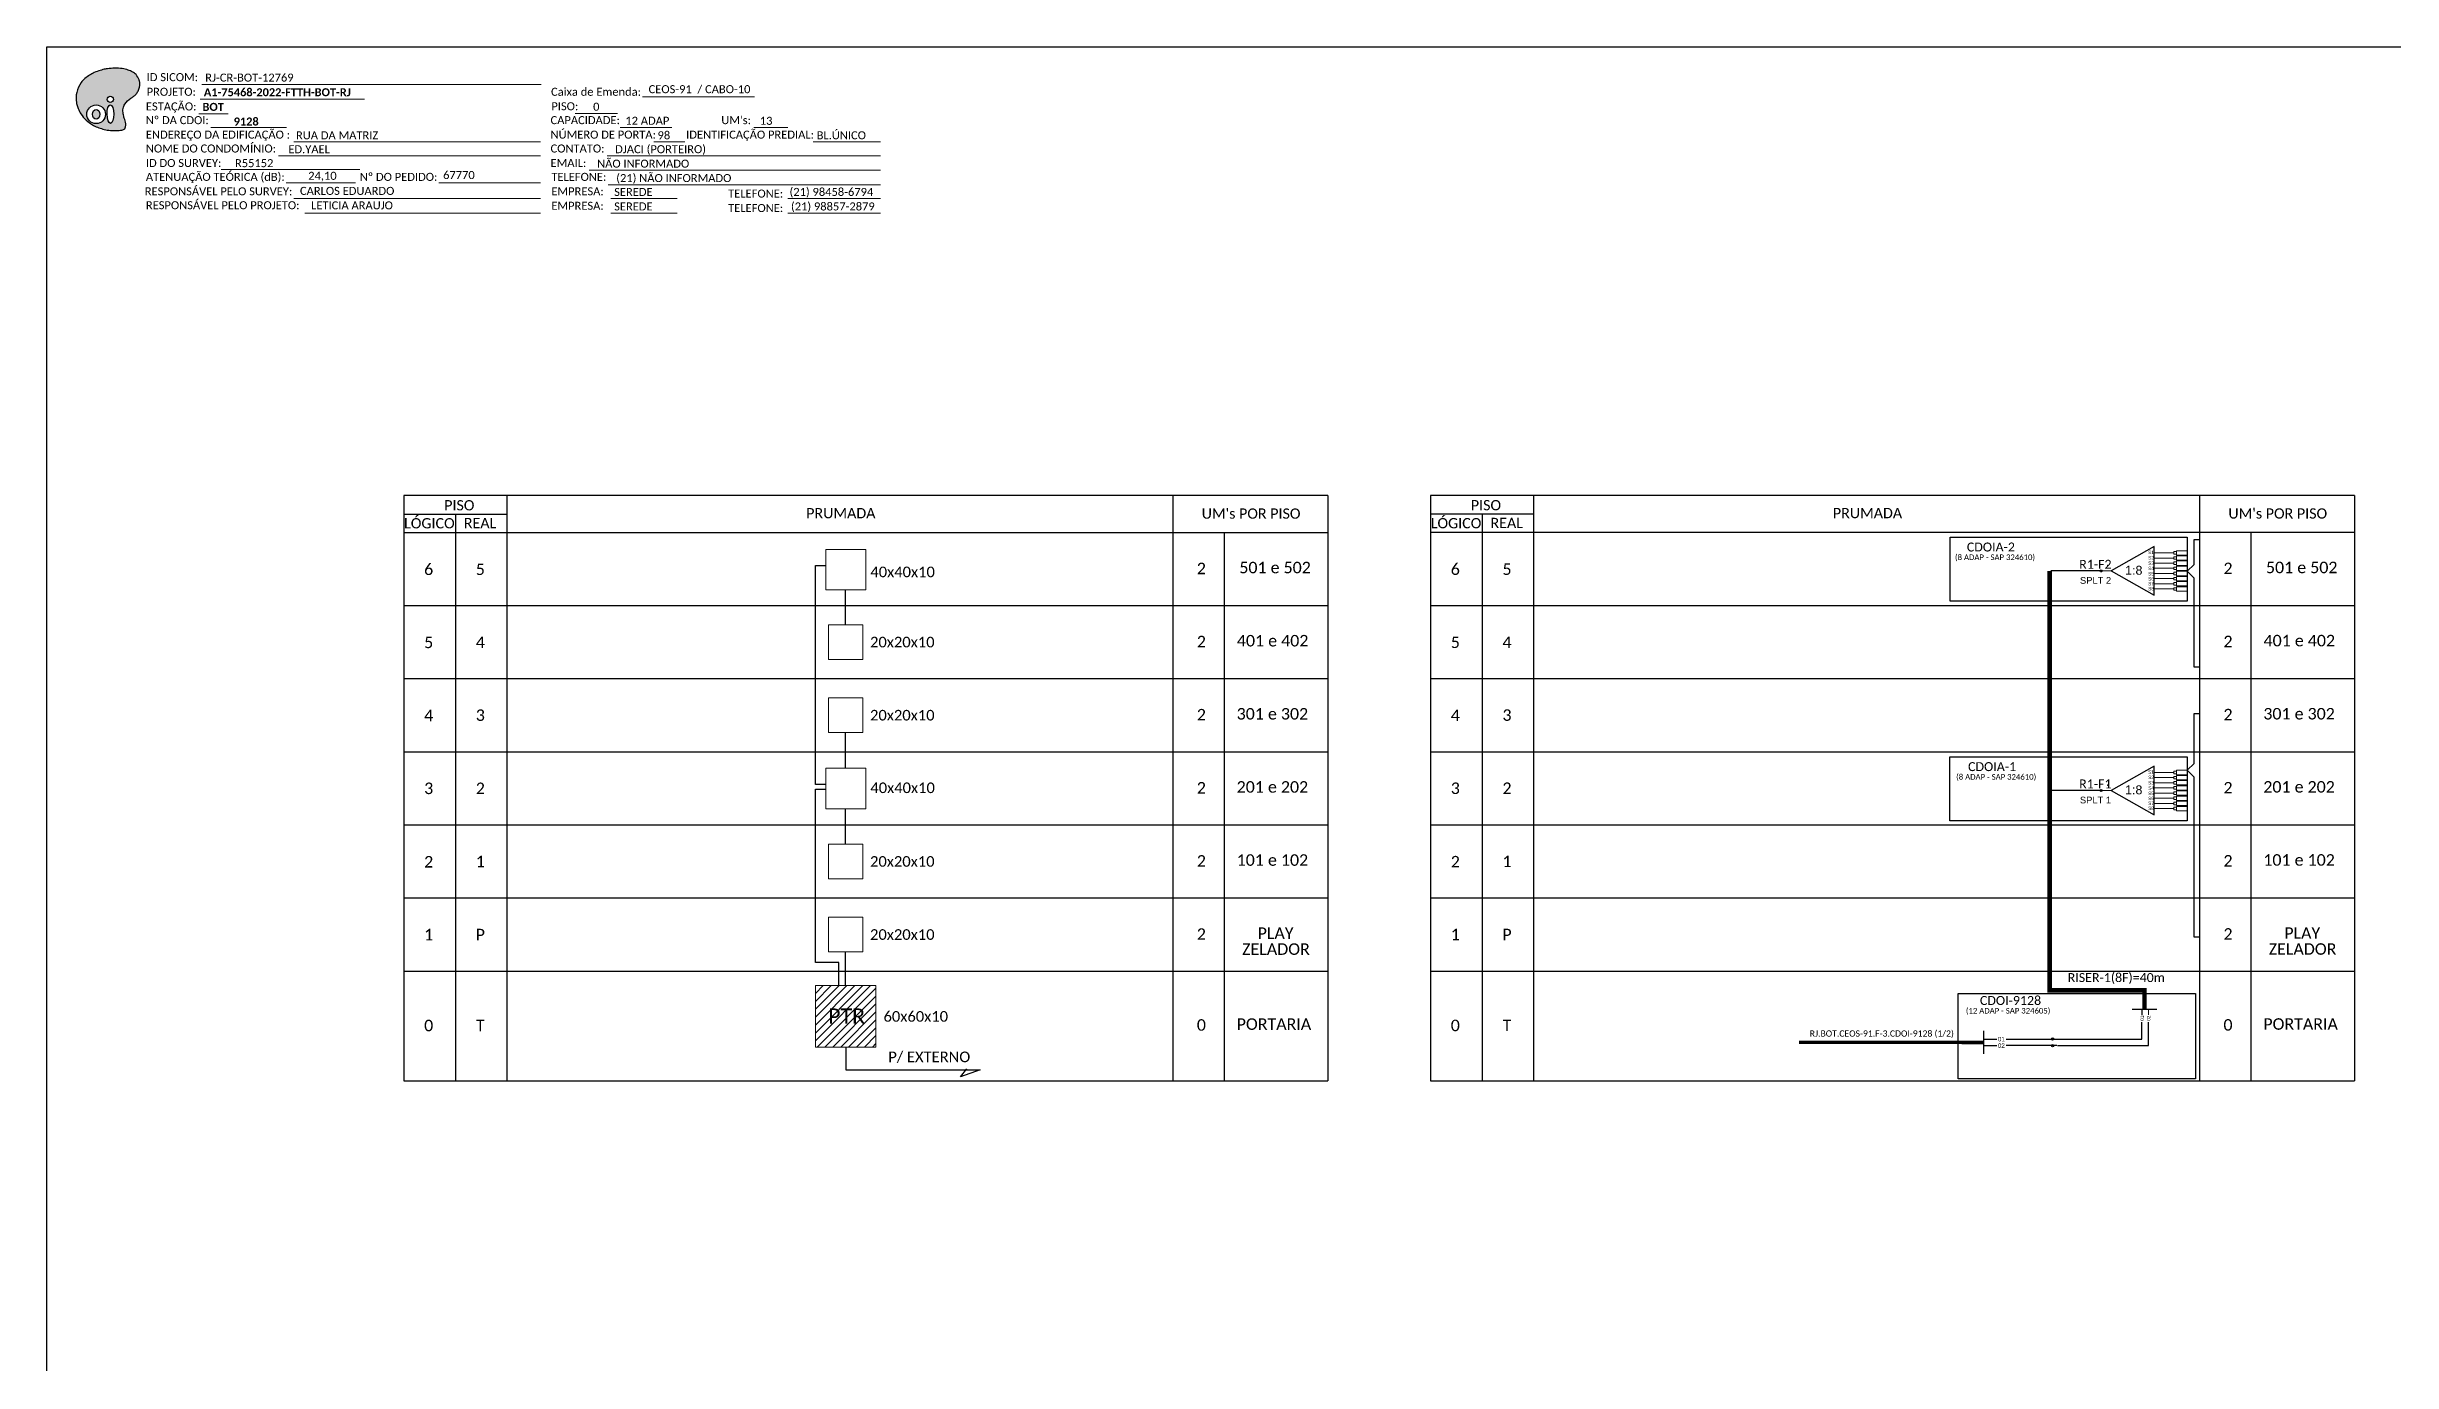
# Model space of a CAD drawing. Extents: x 0 to 841, y 0 to 594.
# Drawn here: x 0 to 525, y 300 to 594 of the extents above; entities that cross this region are included whole.
import ezdxf
from ezdxf.enums import TextEntityAlignment as Align

# ---------------------------------------------------------------- set-up
doc = ezdxf.new("R2010")
doc.units = 0
doc.styles.add('ARIAL', font='arial.ttf')
doc.styles.add('WMF-Calibri0', font='calibri.ttf')
doc.styles.add('WMF-Calibri1', font='calibrib.ttf')
doc.linetypes.add('RESERVA', pattern='A,0.5,-0.15,["RESERVA",Standard,S=0.18,R=0,X=0,Y=-0.1],-1.3', length=1.95)

# ---------------------------------------------------------------- blocks, each defined once
blk = doc.blocks.new('OI')
h = blk.add_hatch(color=40)
edge = h.paths.add_edge_path()
edge.add_spline(control_points=[(4.35, -0.67), (3.92, -0.99), (3.26, -1.5), (2.81, -2.59), (2.9, -3.5), (3.06, -4.27), (3.31, -4.85), (3.37, -5.39), (3.4, -5.88), (3.2, -6.4), (2.54, -6.61), (1.65, -6.63), (0.55, -6.67), (-0.56, -6.42), (-1.61, -6.14), (-2.77, -5.61), (-3.92, -4.77), (-4.89, -3.7), (-5.34, -2.65), (-5.6, -1.94), (-5.85, -0.96), (-5.71, 0.47), (-5.1, 2.02), (-4.14, 3.02), (-3.3, 3.61), (-2.37, 4.16), (-1.36, 4.44), (-0.56, 4.7), (0.79, 4.85), (2.24, 4.97), (3.79, 4.57), (4.67, 4.21), (5.44, 3.65), (5.76, 2.99), (6.03, 2.21), (6.01, 1.46), (5.72, 0.64), (5.31, 0.08), (4.88, -0.38), (4.51, -0.55), (4.35, -0.67)], knot_values=[0, 0, 0, 0, 1.60434, 2.417191, 3.427595, 4.282808, 4.776746, 5.304182, 5.888771, 6.258406, 6.858137, 7.79129, 8.986195, 10.124242, 11.187857, 12.242908, 13.953784, 15.414161, 16.515391, 17.349188, 17.675853, 19.552021, 21.515531, 22.568638, 23.63245, 24.621084, 25.782718, 26.745347, 27.142653, 29.870543, 31.004649, 31.921532, 32.709589, 33.801391, 34.042471, 35.192333, 35.971461, 36.628871, 37.254359, 37.836911, 37.836911, 37.836911, 37.836911], degree=3, periodic=0)
h.paths.add_polyline_path([(1.13, -0.87, -1), (-0.04, -0.87, -1)], flags=16)
edge = h.paths.add_edge_path(flags=16)
edge.add_ellipse((0.56, -3.59), major_axis=(-0.02, 1.71), ratio=0.361305, start_angle=0, end_angle=360)
h.paths.add_polyline_path([(-0.36, -3.62, -1), (-3.8, -3.62, -1)], flags=16)
edge = h.paths.add_edge_path(flags=0)
edge.add_ellipse((-2.08, -3.62), major_axis=(0, 0.885), ratio=0.758294, start_angle=0, end_angle=360)
at = {"color": 40}
for centre, radius in [((-2.08, -3.62), 1.72), ((0.54, -0.87), 0.587)]:
    blk.add_circle(centre, radius, dxfattribs=at)
blk.add_ellipse((-2.08, -3.62), major_axis=(0, 0.885), ratio=0.758294, start_param=-3.141592653589792, end_param=3.141592653589792, dxfattribs=at)
blk.add_ellipse((0.56, -3.59), major_axis=(-0.02, 1.71), ratio=0.361305, dxfattribs=at)
at = {"color": 40, "start_tangent": (-0.800898, -0.598801), "end_tangent": (-0.800898, -0.598801)}
blk.add_spline([(4.35, -0.67), (3.2, -1.78), (2.9, -2.54), (2.92, -3.55), (3.12, -4.38), (3.28, -4.85), (3.37, -5.37), (3.35, -5.95), (3.2, -6.29), (2.66, -6.55), (1.73, -6.63), (0.54, -6.62), (-0.58, -6.41), (-1.6, -6.11), (-2.56, -5.67), (-3.95, -4.67), (-4.89, -3.56), (-5.37, -2.56), (-5.64, -1.78), (-5.72, -1.46), (-5.63, 0.42), (-4.84, 2.22), (-4.13, 2.99), (-3.27, 3.62), (-2.4, 4.09), (-1.3, 4.47), (-0.37, 4.72), (0.02, 4.77), (2.75, 4.8), (3.85, 4.53), (4.69, 4.16), (5.31, 3.68), (5.85, 2.73), (5.93, 2.5), (5.94, 1.35), (5.67, 0.62), (5.29, 0.08), (4.84, -0.36), (4.35, -0.67)], degree=3, dxfattribs=at)
blk = doc.blocks.new('SPLT_1-8_SC-APC')
at = {"color": 1}
blk.add_lwpolyline([(-7.37, -2.1), (-17.04, -7.55), (-7.37, -13), (-7.37, -2.1)], dxfattribs=at)
at = {"color": 3, "lineweight": 0}
for points in [[(-2.99, -3.51), (-7.37, -3.51)], [(-7.37, -4.66), (-2.99, -4.66)], [(-2.41, -3.02), (-2.41, -4)], [(-2.41, -3.02), (0, -3.02)], [(-2.41, -4), (0, -4)], [(-2.41, -4.17), (-2.41, -5.16)], [(-2.41, -4.17), (0, -4.17)], [(-2.41, -5.16), (0, -5.16)], [(-7.37, -5.82), (-2.99, -5.82)], [(-7.37, -6.97), (-2.99, -6.97)], [(-7.37, -8.12), (-2.99, -8.12)], [(-7.37, -9.28), (-2.99, -9.28)], [(-7.37, -10.43), (-2.99, -10.43)], [(-2.41, -5.32), (-2.41, -6.31)], [(-2.41, -5.32), (0, -5.32)], [(-2.41, -6.31), (0, -6.31)], [(-2.41, -6.48), (-2.41, -7.46)], [(-2.41, -6.48), (0, -6.48)], [(-2.41, -7.46), (0, -7.46)], [(-2.41, -7.63), (-2.41, -8.62)], [(-2.41, -7.63), (0, -7.63)], [(-2.41, -8.62), (0, -8.62)], [(-2.41, -8.78), (-2.41, -9.77)], [(-2.41, -8.78), (0, -8.78)], [(-2.41, -9.77), (0, -9.77)], [(-2.41, -9.94), (-2.41, -10.92)], [(-2.41, -9.94), (0, -9.94)], [(-7.37, -11.58), (-2.99, -11.58)], [(-2.41, -10.92), (0, -10.92)], [(-2.41, -11.09), (-2.41, -12.08)], [(-2.41, -11.09), (0, -11.09)], [(-2.41, -12.08), (0, -12.08)]]:
    blk.add_lwpolyline(points, dxfattribs=at)
for points in [[(-2.99, -3.22), (-2.41, -3.22), (-2.41, -3.8), (-2.99, -3.8)], [(-2.99, -4.38), (-2.41, -4.38), (-2.41, -4.95), (-2.99, -4.95)], [(-2.99, -5.53), (-2.41, -5.53), (-2.41, -6.1), (-2.99, -6.1)], [(-2.99, -6.68), (-2.41, -6.68), (-2.41, -7.26), (-2.99, -7.26)], [(-2.99, -7.84), (-2.41, -7.84), (-2.41, -8.41), (-2.99, -8.41)], [(-2.99, -8.99), (-2.41, -8.99), (-2.41, -9.56), (-2.99, -9.56)], [(-2.99, -10.14), (-2.41, -10.14), (-2.41, -10.72), (-2.99, -10.72)], [(-2.99, -11.3), (-2.41, -11.3), (-2.41, -11.87), (-2.99, -11.87)]]:
    blk.add_lwpolyline(points, close=True, dxfattribs=at)
at = {"color": 1, "lineweight": 0}
blk.add_lwpolyline([(-17.04, -7.55), (-19.26, -7.55)], dxfattribs=at)
at = {"color": 1, "style": 'ARIAL'}
for s, height, p in [('S1', 0.75, (-8.74, -3.78)), ('S2', 0.75, (-8.74, -4.97)), ('1:8', 2, (-13.91, -8.4)), ('S3', 0.75, (-8.74, -6.18)), ('S4', 0.75, (-8.74, -7.36)), ('S5', 0.75, (-8.74, -8.57)), ('S6', 0.75, (-8.74, -9.69)), ('S7', 0.75, (-8.74, -10.78)), ('S8', 0.75, (-8.74, -11.9))]:
    blk.add_text(s, height=height, dxfattribs=at).set_placement(p)
blk = doc.blocks.new('SPLITTER FUTURO')
blk.add_point((0, 0))
at = {"style": 'ARIAL', "text_generation_flag": 6, "flags": 4}
for tag, p, height in [('SPLT', (-6.22, -4.1), 1.5), ('INSTAL.', (-6.25, -6.09), 1.25)]:
    blk.add_attdef(tag, p, '', height=height, rotation=180, dxfattribs=at)

msp = doc.modelspace()

# ---------------------------------------------------------------- hatches: boundary and pattern name
h = msp.add_hatch(color=3)
h.dxf.hatch_style = 1
edge = h.paths.add_edge_path()
edge.add_arc((460.18, 476.68), 0.242, 0, 360)
h = msp.add_hatch(color=3)
h.dxf.hatch_style = 1
edge = h.paths.add_edge_path()
edge.add_arc((460.17, 427.51), 0.242, 0, 360)
h = msp.add_hatch()
h.set_pattern_fill('ANSI31', color=1, scale=10, style=0)
h.set_pattern_definition([(45, (-439.48, -13.8962), (-0.8838835, 0.8838835), [])])
h.paths.add_polyline_path([(185.71, 383.83), (172.14, 383.83), (172.14, 370.07), (185.71, 370.07)])
h.paths.add_polyline_path([(174.6, 374.42), (184.02, 374.42), (184.02, 379.57), (174.6, 379.57)], flags=24)
h = msp.add_hatch()
h.set_pattern_fill('ANSI31', color=1, scale=10, style=0)
h.set_pattern_definition([(45, (-457.8024, -17.5247), (-0.8838835, 0.8838835), [])])
h.paths.add_polyline_path([(156.27, 370.79), (165.7, 370.79), (165.7, 375.94), (156.27, 375.94)], flags=9)
h = msp.add_hatch(color=3)
h.dxf.hatch_style = 1
edge = h.paths.add_edge_path()
edge.add_arc((449.27, 371.85), 0.256, 0, 360)
h = msp.add_hatch(color=3)
h.dxf.hatch_style = 1
edge = h.paths.add_edge_path()
edge.add_arc((449.27, 370.39), 0.256, 0, 360)

# ---------------------------------------------------------------- linework, layer by layer
at = {"color": 5}
for p, q in [((460.18, 476.68), (448.9, 476.68)), ((460.17, 427.51), (448.15, 427.51))]:
    msp.add_line(p, q, dxfattribs=at)
at = {"color": 3}
for p, q in [((178.9, 464.63), (178.9, 472.42)), ((178.9, 432.5), (178.9, 440.39)), ((178.9, 415.52), (178.9, 423.41)), ((178.9, 383.83), (178.9, 391.38))]:
    msp.add_line(p, q, dxfattribs=at)
at = {"color": 7}
for p, q in [((252.23, 403.45), (252.23, 387.07)), ((482.21, 403.47), (482.21, 387.09))]:
    msp.add_line(p, q, dxfattribs=at)
at = {"color": 1}
msp.add_line((433.82, 373.69), (433.82, 368.56), dxfattribs=at)
msp.add_lwpolyline([(0, 594), (841, 594), (841, 0), (0, 0)], close=True)
at = {"color": 7, "lineweight": 0}
for points in [[(34.74, 585.59), (110.71, 585.59)], [(34.06, 579.03), (40.61, 579.03)], [(34.35, 582.31), (71.14, 582.31)], [(118.34, 579.07), (127.83, 579.07)], [(133.39, 582.8), (158.52, 582.8)], [(36.72, 575.96), (53.69, 575.96)], [(55.29, 572.72), (110.55, 572.72)], [(128.39, 575.96), (140.01, 575.96)], [(135.98, 572.72), (142.92, 572.72)], [(158.33, 575.96), (166, 575.96)], [(171.67, 572.72), (186.71, 572.72)], [(51.88, 569.61), (110.55, 569.61)], [(125.51, 569.61), (186.74, 569.61)], [(39.04, 566.55), (70.09, 566.55)], [(53.58, 563.58), (69.09, 563.58)], [(87.81, 563.58), (110.57, 563.58)], [(121.47, 566.38), (186.74, 566.38)], [(125.75, 563.14), (186.74, 563.14)], [(55.29, 560.03), (110.55, 560.03)], [(126.36, 560.03), (141.16, 560.03)], [(165.97, 560.03), (186.74, 560.03)], [(57.78, 556.79), (110.55, 556.79)], [(126.36, 556.79), (141.16, 556.79)], [(165.97, 556.79), (186.74, 556.79)]]:
    msp.add_lwpolyline(points, dxfattribs=at)
at = {"color": 0}
for points in [[(286.95, 493.53), (79.98, 493.53)], [(79.98, 489.42), (103.12, 489.42)], [(516.93, 493.55), (309.95, 493.55)], [(309.95, 489.44), (333.1, 489.44)]]:
    msp.add_lwpolyline(points, dxfattribs=at)
for points in [[(79.98, 493.53), (79.98, 362.52)], [(91.55, 489.42), (91.55, 362.52)], [(103.12, 362.52), (103.12, 493.53)], [(286.95, 493.53), (286.95, 362.52)], [(309.95, 493.55), (309.95, 362.54)], [(321.53, 489.44), (321.53, 362.54)], [(333.1, 362.54), (333.1, 493.55)], [(516.93, 493.55), (516.93, 362.54)], [(79.98, 485.31), (286.95, 485.31)], [(263.8, 362.52), (263.8, 485.31)], [(309.95, 485.33), (516.93, 485.33)], [(493.78, 362.54), (493.78, 485.33)], [(79.98, 468.93), (286.95, 468.93)], [(309.95, 468.95), (516.93, 468.95)], [(79.98, 452.56), (286.95, 452.56)], [(309.95, 452.58), (516.93, 452.58)], [(79.98, 436.19), (286.95, 436.19)], [(309.95, 436.21), (516.93, 436.21)], [(79.98, 419.82), (286.95, 419.82)], [(309.95, 419.84), (516.93, 419.84)], [(79.98, 403.45), (286.95, 403.45)], [(309.95, 403.47), (516.93, 403.47)], [(79.98, 387.07), (286.95, 387.07)], [(309.95, 387.09), (516.93, 387.09)], [(79.98, 362.52), (286.95, 362.52)], [(309.95, 362.54), (516.93, 362.54)]]:
    msp.add_lwpolyline(points)
at = {"color": 7}
for points in [[(252.23, 493.53), (252.23, 362.52)], [(482.21, 493.55), (482.21, 362.54)]]:
    msp.add_lwpolyline(points, dxfattribs=at)
at = {"color": 1}
for points in [[(426.31, 484.23), (479.44, 484.23), (479.44, 469.91), (426.31, 469.91)], [(426.3, 435.06), (479.43, 435.06), (479.43, 420.74), (426.3, 420.74)], [(428.15, 382.1), (481.28, 382.1), (481.28, 362.99), (428.15, 362.99)]]:
    msp.add_lwpolyline(points, close=True, dxfattribs=at)
at = {"color": 3}
for points in [[(482.21, 455.14), (481.01, 455.14), (481.01, 475.09), (479.44, 476.6), (481.01, 478.11), (481.01, 483.75), (482.21, 483.75)], [(174.5, 428.88), (172.14, 428.88), (172.14, 477.88), (174.5, 477.88)], [(482.21, 394.7), (481, 394.7), (481, 430.53), (479.43, 432.04), (481, 433.55), (481, 444.73), (482.21, 444.73)], [(177.39, 383.83), (177.39, 388.97), (172.15, 388.97), (172.15, 427.84), (174.5, 427.84)], [(433.82, 371.85), (436.81, 371.85)], [(438.88, 371.85), (450.12, 371.85)]]:
    msp.add_lwpolyline(points, dxfattribs=at)
at = {"lineweight": 0}
for points in [[(183.47, 481.51), (174.5, 481.51), (174.5, 472.42), (183.47, 472.42)], [(182.74, 464.63), (175.08, 464.63), (175.08, 456.86), (182.74, 456.86)], [(182.74, 448.26), (175.08, 448.26), (175.08, 440.49), (182.74, 440.49)], [(183.47, 432.5), (174.5, 432.5), (174.5, 423.41), (183.47, 423.41)], [(182.74, 415.52), (175.08, 415.52), (175.08, 407.75), (182.74, 407.75)], [(182.74, 399.14), (175.08, 399.14), (175.08, 391.38), (182.74, 391.38)]]:
    msp.add_lwpolyline(points, close=True, dxfattribs=at)
at = {"color": 5, "const_width": 1}
msp.add_lwpolyline([(448.63, 476.68), (448.63, 382.77), (469.89, 382.77), (469.89, 378.57)], dxfattribs=at)
at = {"color": 1, "lineweight": 0}
msp.add_lwpolyline([(172.14, 383.83), (185.71, 383.83), (185.71, 370.07), (172.14, 370.07)], close=True, dxfattribs=at)
at = {"color": 5}
for points in [[(467.09, 378.57), (472.67, 378.57)], [(450.12, 371.85), (469.3, 371.85), (469.3, 375.61)], [(450.38, 370.39), (470.75, 370.39), (470.75, 375.61)]]:
    msp.add_lwpolyline(points, dxfattribs=at)
at = {"color": 5, "linetype": 'RESERVA', "ltscale": 4}
msp.add_lwpolyline([(469.3, 378.57), (469.3, 377.25)], dxfattribs=at)
at = {"color": 5, "lineweight": 0}
msp.add_lwpolyline([(470.75, 378.57), (470.75, 377.28)], dxfattribs=at)
at = {"color": 1}
for points in [[(178.93, 370.07), (178.93, 364.96), (209.06, 364.96)], [(204.65, 363.37), (206.06, 365.2)], [(209.06, 364.96), (204.65, 363.37)]]:
    msp.add_lwpolyline(points, dxfattribs=at)
msp.add_lwpolyline([(392.48, 371.13, 0.8, 0.8, 0), (433.82, 371.12, 0.8, 0.8, 0)], format="xyseb", dxfattribs=at)
at = {"color": 2}
for points in [[(433.82, 370.39), (436.81, 370.39)], [(450.27, 370.39), (438.88, 370.39)]]:
    msp.add_lwpolyline(points, dxfattribs=at)
at = {"color": 3}
for centre, radius in [((460.18, 476.68), 0.242), ((460.17, 427.51), 0.242), ((449.27, 371.85), 0.256), ((449.27, 370.39), 0.256)]:
    msp.add_circle(centre, radius, dxfattribs=at)

# ---------------------------------------------------------------- block references
at = {"color": 7, "xscale": 1.213923925138498, "yscale": 1.213923925184645, "zscale": 1.213923925163967, "rotation": 0.1532896023337312}
msp.add_blockref('OI', (13.54, 583.32), dxfattribs=at)
at = {"color": 3}
for p in [(479.44, 484.23), (479.43, 435.06)]:
    msp.add_blockref('SPLT_1-8_SC-APC', p, dxfattribs=at)
ref = msp.add_blockref('SPLITTER FUTURO', (461.65, 477.9))
ref.add_attrib('SPLT', 'SPLT 2', (455.42, 473.8), dxfattribs={"height": 1.5, "rotation": 180, "style": 'ARIAL', "text_generation_flag": 6})
ref = msp.add_blockref('SPLITTER FUTURO', (461.63, 428.72))
ref.add_attrib('SPLT', 'SPLT 1', (455.41, 424.63), dxfattribs={"height": 1.5, "rotation": 180, "style": 'ARIAL', "text_generation_flag": 6})

# ---------------------------------------------------------------- texts
at = {"color": 7, "lineweight": 0, "style": 'WMF-Calibri0'}
for s, height, p in [('PROJETO: ', 1.793, (22.34, 583.06)), ('ID SICOM:', 1.793, (22.34, 586.34)), ('Caixa de Emenda:', 1.7927, (112.93, 583.06)), ('ESTAÇÃO:', 1.793, (22.17, 579.78)), ('Nº DA CDOI:', 1.7927, (22.17, 576.71)), ('CAPACIDADE:', 1.7927, (112.82, 576.71)), ('PISO:', 1.793, (113, 579.82)), ("UM's:", 1.793, (151.07, 576.71)), ('ENDEREÇO DA EDIFICAÇÃO :', 1.7927, (22.17, 573.47)), ('NOME DO CONDOMÍNIO:', 1.7927, (22.17, 570.36)), ('NÚMERO DE PORTA:', 1.7927, (112.82, 573.47)), ('IDENTIFICAÇÃO PREDIAL:', 1.7927, (143.19, 573.47)), ('ID DO SURVEY:', 1.7927, (22.17, 567.12)), ('CONTATO:', 1.793, (112.82, 570.36)), ('EMAIL:', 1.793, (112.82, 567.12)), ('RESPONSÁVEL PELO SURVEY:', 1.7927, (21.93, 560.77)), ('ATENUAÇÃO TEÓRICA (dB):', 1.7927, (22.17, 564.01)), ('Nº DO PEDIDO:', 1.7927, (70.1, 564.01)), ('TELEFONE:', 1.793, (113, 564.01)), ('EMPRESA:', 1.793, (113, 560.77)), ('RESPONSÁVEL PELO PROJETO:', 1.7927, (22.17, 557.66)), ('EMPRESA:', 1.793, (113, 557.54)), ('TELEFONE:', 1.793, (152.61, 560.27)), ('TELEFONE:', 1.793, (152.61, 557.03))]:
    msp.add_text(s, height=height, dxfattribs=at).set_placement(p)
at = {"color": 7}
for s, height, style, p in [('A1-75468-2022-FTTH-BOT-RJ', 1.7927, 'WMF-Calibri1', (35.15, 582.96)), ('CEOS-91  / CABO-10', 1.7927, 'WMF-Calibri0', (134.78, 583.64)), ('BOT', 1.793, 'WMF-Calibri1', (34.85, 579.68)), ('0', 1.79, 'WMF-Calibri0', (122.36, 579.72)), ('12 ADAP', 1.793, 'WMF-Calibri0', (129.57, 576.58)), ('13', 1.793, 'WMF-Calibri0', (159.69, 576.56)), ('RUA DA MATRIZ', 1.7927, 'WMF-Calibri0', (55.8, 573.31)), ('98', 1.793, 'WMF-Calibri0', (136.79, 573.32)), ('BL.ÚNICO', 1.793, 'WMF-Calibri0', (172.43, 573.32)), ('R55152', 1.793, 'WMF-Calibri0', (42.13, 567.08)), ('ED.YAEL', 1.793, 'WMF-Calibri0', (54.08, 570.19)), ('NÃO INFORMADO', 1.7927, 'WMF-Calibri0', (123.25, 566.97)), ('DJACI (PORTEIRO)', 1.7927, 'WMF-Calibri0', (127.29, 570.21)), ('CARLOS EDUARDO', 1.7927, 'WMF-Calibri0', (56.69, 560.87)), ('24,10 ', 1.793, 'WMF-Calibri0', (58.54, 564.25)), ('67770', 1.793, 'WMF-Calibri0', (88.75, 564.42)), ('SEREDE', 1.793, 'WMF-Calibri0', (127.07, 560.63)), ('(21) NÃO INFORMADO', 1.7927, 'WMF-Calibri0', (127.53, 563.74)), ('(21) 98458-6794', 1.7927, 'WMF-Calibri0', (166.35, 560.64)), ('LETICIA ARAUJO', 1.7927, 'WMF-Calibri0', (59.18, 557.63)), ('SEREDE', 1.793, 'WMF-Calibri0', (127.07, 557.39)), ('(21) 98857-2879', 1.7927, 'WMF-Calibri0', (166.67, 557.39)), ('40x40x10', 2.373, 'WMF-Calibri0', (184.46, 475.27)), ('20x20x10', 2.373, 'WMF-Calibri0', (184.39, 459.56)), ('20x20x10', 2.373, 'WMF-Calibri0', (184.39, 443.19)), ('40x40x10', 2.373, 'WMF-Calibri0', (184.46, 426.94)), ('20x20x10', 2.373, 'WMF-Calibri0', (184.39, 410.45)), ('20x20x10', 2.373, 'WMF-Calibri0', (184.39, 394.08)), ('PTR', 3.433, 'WMF-Calibri0', (175, 375.29)), ('60x60x10', 2.373, 'WMF-Calibri0', (187.41, 375.75)), ('P/ EXTERNO', 2.373, 'WMF-Calibri0', (188.48, 366.69))]:
    msp.add_text(s, height=height, dxfattribs=dict(at, style=style)).set_placement(p)
at = {"color": 7, "style": 'WMF-Calibri1'}
msp.add_text('9128', height=1.793, dxfattribs=at).set_placement((44.64, 576.4), align=Align.CENTER)
at = {"color": 0, "style": 'WMF-Calibri0'}
for s, p in [('  LÓGICO', (78.39, 486.2)), ('     PISO', (84.94, 490.23)), ('PRUMADA', (170.08, 488.46)), ("UM's POR PISO", (258.68, 488.37)), ('  LÓGICO', (308.37, 486.22)), ('     PISO', (314.91, 490.25)), ('    REAL', (320.13, 486.27)), ('PRUMADA', (400.06, 488.48)), ("UM's POR PISO", (488.66, 488.39)), ('    REAL', (90.15, 486.25))]:
    msp.add_text(s, height=2.3, dxfattribs=at).set_placement(p)
at = {"color": 7, "linetype": 'Continuous', "style": 'WMF-Calibri0'}
for s, p in [('501 e 502', (267.11, 476.15)), ('501 e 502', (497.08, 476.17)), ('401 e 402', (266.56, 459.77)), ('401 e 402', (496.54, 459.79)), ('301 e 302', (266.51, 443.4)), ('301 e 302', (496.49, 443.42)), ('201 e 202', (266.51, 427.03)), ('201 e 202', (496.49, 427.05)), ('101 e 102', (266.51, 410.66)), ('101 e 102', (496.49, 410.68)), ('PLAY', (271.21, 394.29)), ('PLAY', (501.19, 394.31)), ('ZELADOR', (267.74, 390.72)), ('ZELADOR', (497.71, 390.74)), ('PORTARIA', (266.51, 373.93)), ('PORTARIA', (496.49, 373.95))]:
    msp.add_text(s, height=2.575, dxfattribs=at).set_placement(p)
at = {"color": 1, "style": 'WMF-Calibri0'}
for s, p in [('(8 ADAP - SAP 324610)', (436.39, 479.11)), ('(8 ADAP - SAP 324610)', (436.65, 429.94)), ('(12 ADAP - SAP 324605)', (439.32, 377.58))]:
    msp.add_text(s, height=1.25, dxfattribs=at).set_placement(p, align=Align.CENTER)
for s, height, p in [('CDOIA-2', 2, (430.08, 481.03)), ('CDOIA-1', 2, (430.35, 431.86)), ('CDOI-9128', 2, (433.01, 379.5)), ('RJ.BOT.CEOS-91.F-3.CDOI-9128 (1/2)', 1.3876, (394.89, 372.41))]:
    msp.add_text(s, height=height, dxfattribs=at).set_placement(p)
at = {"color": 5, "style": 'WMF-Calibri0'}
for s, p in [('R1-F2', (455.25, 477.16)), ('R1-F1', (455.24, 427.99)), ('RISER-1(8F)=40m', (452.67, 384.63))]:
    msp.add_text(s, height=2, dxfattribs=at).set_placement(p)
at = {"style": 'ARIAL'}
for s, p in [('01', (469.35, 376.54)), ('02', (470.8, 376.54))]:
    msp.add_text(s, height=0.75, rotation=90, dxfattribs=at).set_placement(p, align=Align.MIDDLE_CENTER)
for s, p in [('01', (437.81, 371.85)), ('02', (437.81, 370.39))]:
    msp.add_text(s, height=1, dxfattribs=at).set_placement(p, align=Align.MIDDLE_CENTER)
at = {"color": 7, "insert": (35.47, 588.03), "char_height": 1.7927, "width": 42.385, "attachment_point": 1, "style": 'WMF-Calibri1'}
msp.add_mtext('\\C256;\\fCalibri|b0|i0|c0|p34;RJ-CR-BOT-12769\\P', dxfattribs=at)
at = {"color": 7, "linetype": 'Continuous', "style": 'WMF-Calibri0', "flags": 4}
for tag, p in [('6', (85.52, 477.05)), ('5', (97.09, 477.05)), ('2', (258.61, 477.23)), ('6', (315.49, 477.07)), ('5', (327.07, 477.07)), ('2', (488.58, 477.25)), ('5', (85.52, 460.68)), ('4', (97.09, 460.68)), ('2', (258.61, 460.86)), ('5', (315.49, 460.7)), ('4', (327.07, 460.7)), ('2', (488.58, 460.88)), ('4', (85.52, 444.31)), ('3', (97.09, 444.38)), ('2', (258.61, 444.49)), ('4', (315.49, 444.33)), ('3', (327.07, 444.4)), ('2', (488.58, 444.51)), ('3', (85.52, 428)), ('2', (97.09, 428)), ('2', (258.61, 428.12)), ('3', (315.49, 428.02)), ('2', (327.07, 428.02)), ('2', (488.58, 428.14)), ('2', (85.52, 411.56)), ('1', (97.09, 411.63)), ('2', (258.61, 411.75)), ('2', (315.49, 411.58)), ('1', (327.07, 411.65)), ('2', (488.58, 411.77)), ('1', (85.52, 395.26)), ('P', (97.09, 395.26)), ('2', (258.61, 395.37)), ('1', (315.49, 395.28)), ('P', (327.07, 395.28)), ('2', (488.58, 395.39)), ('0', (85.52, 374.9)), ('T', (97.09, 374.9)), ('0', (258.61, 375.02)), ('0', (315.49, 374.92)), ('T', (327.07, 374.92)), ('0', (488.58, 375.04))]:
    msp.add_attdef(tag, text='XX', height=2.575, dxfattribs=at).set_placement(p, align=Align.MIDDLE_CENTER)

doc.saveas('drawing.dxf')
